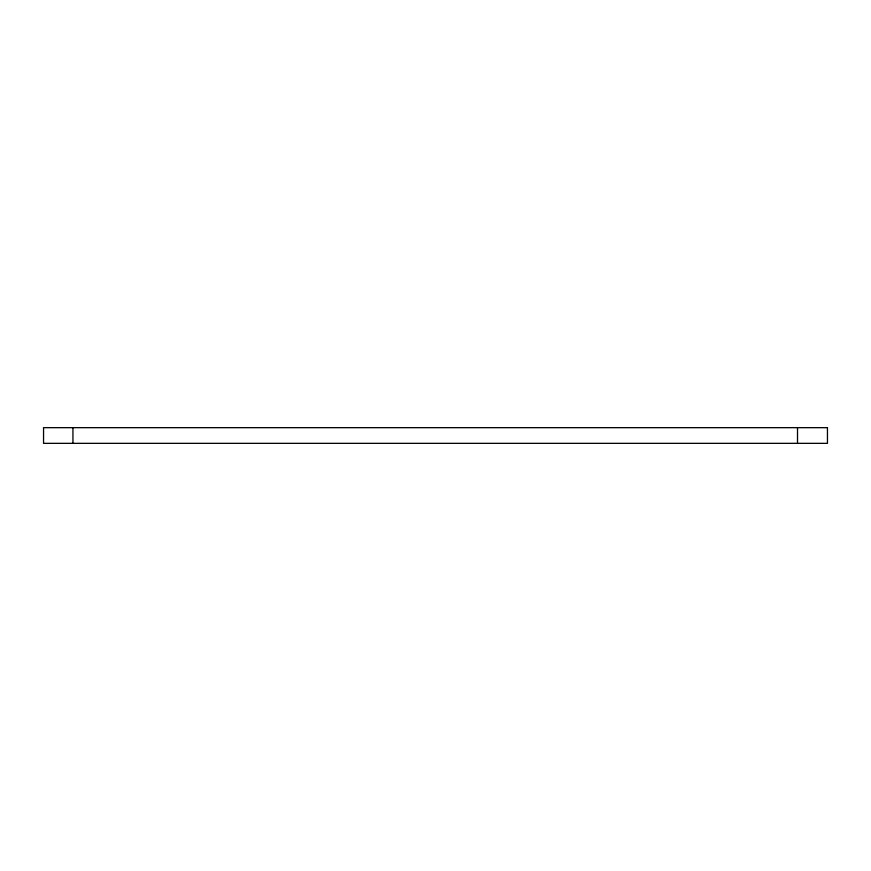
<?xml version="1.0" encoding="UTF-8"?>
<svg xmlns="http://www.w3.org/2000/svg" width="871" height="871" viewBox="0 0 871 871"><rect width="100%" height="100%" fill="white"/><g stroke="black" fill="none" stroke-linecap="round" stroke-linejoin="round"><path stroke-width="1.31" d="M797.509 427.661L797.509 443.339M72.935 427.661L72.935 443.339M827.45 427.661L43.55 427.661L43.55 443.339L827.45 443.339L827.45 427.661"/></g></svg>
